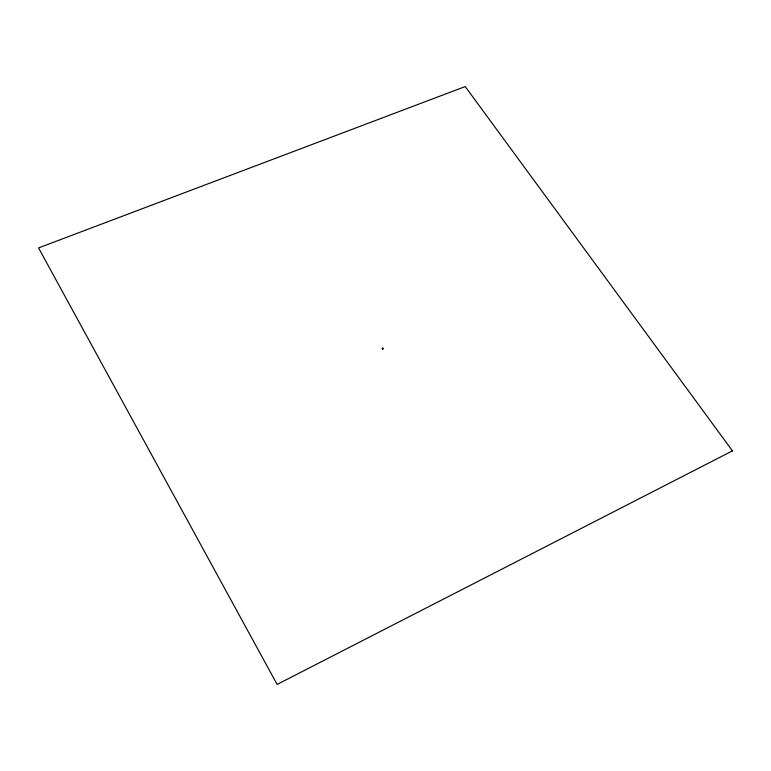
<?xml version="1.0" encoding="UTF-8"?>
<svg xmlns="http://www.w3.org/2000/svg" width="771" height="771" viewBox="0 0 771 771"><rect width="100%" height="100%" fill="white"/><g stroke="black" fill="none" stroke-linecap="round" stroke-linejoin="round"><path stroke-width="1.16" d="M382.985 349.061L382.426 348.135M382.339 348.791L383.216 348.396L382.339 348.791L383.216 348.396L382.657 348.386M732.45 450.871L277.126 684.436L38.55 247.925L465.212 86.564L732.45 450.871"/></g></svg>
